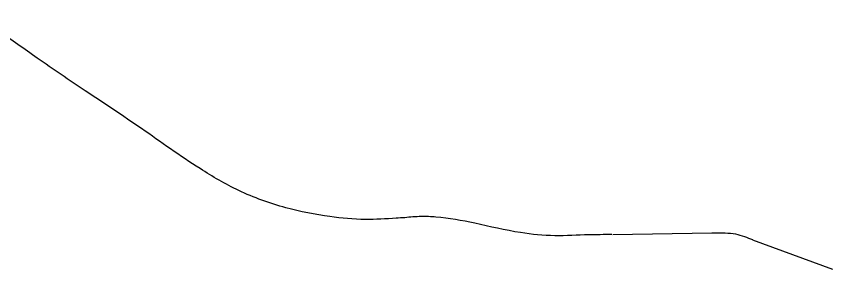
# Model space of a CAD drawing. Header units: feet. Extents: x -2 to 285336, y -549186 to -364975.
# Drawn here: x 255052 to 285336, y -454946 to -445557 of the extents above; entities that cross this region are included whole.
import ezdxf

# ---------------------------------------------------------------- set-up
doc = ezdxf.new("R2010")
doc.units = ezdxf.units.FT
doc.header["$LTSCALE"] = 70
doc.layers.add('34', color=7, linetype='Continuous', lineweight=25)

msp = doc.modelspace()

# ---------------------------------------------------------------- linework, layer by layer
at = {"layer": '34'}
for p, q in [((280849.24, -453588.97), (277175.93, -453651.54)), ((280849.24, -453588.97), (277175.93, -453651.54)), ((285335.85, -454946.31), (282377.83, -453850.44)), ((285335.85, -454946.31), (282377.83, -453850.44))]:
    msp.add_line(p, q, dxfattribs=at)
for points in [[(269458.7, -453020.31), (269144.67, -453041.54), (267996.7, -453086.25), (266684.49, -452980.61), (265052.77, -452650.42), (263302.95, -452012.85), (261867.64, -451202.79), (259692.22, -449716.22), (257610.08, -448318.74), (255824.86, -447104), (254391.1, -446105.41), (253534.29, -445556.77)], [(269458.7, -453020.31), (269144.67, -453041.54), (267996.7, -453086.25), (266684.49, -452980.61), (265052.77, -452650.42), (263302.95, -452012.85), (261867.64, -451202.79), (259692.22, -449716.22), (257610.08, -448318.74), (255824.86, -447104), (254391.1, -446105.41), (253534.29, -445556.77)], [(277139.81, -453647.99), (276290.06, -453656.77), (275027.65, -453686.82), (273757.47, -453574.58), (272057.4, -453227.12), (270617.39, -452998.73), (270071.93, -452977.59), (269458.7, -453020.31)], [(277139.81, -453647.99), (276290.06, -453656.77), (275027.65, -453686.82), (273757.47, -453574.58), (272057.4, -453227.12), (270617.39, -452998.73), (270071.93, -452977.59), (269458.7, -453020.31)], [(282377.78, -453846.43), (282071.7, -453731.96), (281739.7, -453629.85), (281352.46, -453598.64), (280847.24, -453589)], [(282377.78, -453846.43), (282071.7, -453731.96), (281739.7, -453629.85), (281352.46, -453598.64), (280847.24, -453589)]]:
    msp.add_spline(points, degree=3, dxfattribs=at)

doc.saveas('drawing.dxf')
